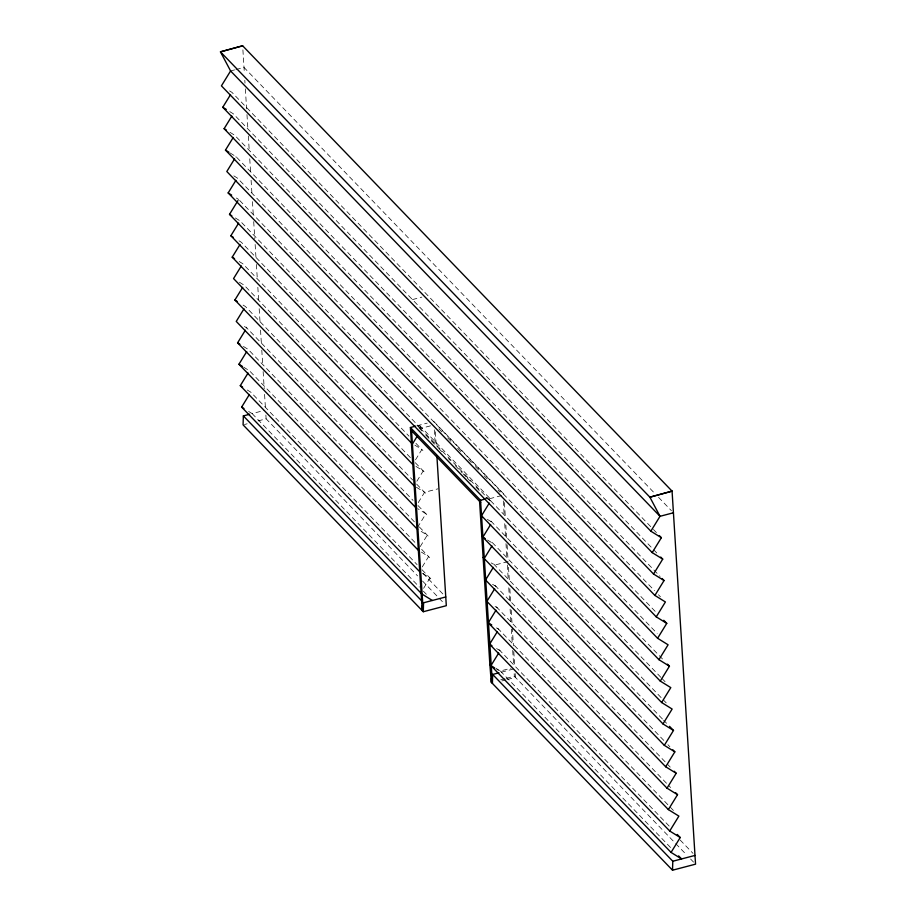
<?xml version="1.0" encoding="UTF-8"?>
<svg xmlns="http://www.w3.org/2000/svg" width="916" height="916" viewBox="0 0 916 916"><rect width="100%" height="100%" fill="white"/><g stroke="black" fill="none" stroke-linecap="round" stroke-linejoin="round"><path stroke-width="0.69" stroke-dasharray="4.58 3.44" d="M415.532 459.809L421.875 449.504L414.868 445.153M416.883 481.221L423.226 470.916L415.051 465.843M418.234 502.644L424.566 492.327L437.997 488.812M417.467 527.49L425.917 513.75L417.742 508.678M420.215 546.612L427.268 535.162L416.757 528.635M422.276 566.889L428.608 556.573L419.276 550.779M423.616 588.301L429.959 577.996L420.627 572.191M230.592 70.956L234.611 69.902M235.95 69.547L244.011 67.441L654.597 493.243M412.44 299.589L421.841 297.127M248.637 411.433L252.14 413.597L264.22 410.437M244.446 424.509L247.148 423.799M257.991 420.948L266.109 418.818L417.559 575.878M416.883 425.825L427.188 423.123M420.341 426.261L420.478 428.482L433.611 425.035M660.894 677.359L489.579 499.689L485.938 497.422L487.037 498.567L489.453 497.938L489.602 500.159L463.851 473.457M501.625 495.579L488.491 499.014L488.354 496.793M508.14 561.565L494.72 565.08L491.216 562.905M495.682 668.107L500.354 671.016L511.094 668.199M513.533 668.989L501.453 672.161L496.793 669.253M500.777 679.787L504.842 678.722M506.205 678.367L514.323 676.237L674.76 842.617M501.888 680.932L505.953 679.855M507.304 679.5L515.433 677.371L515.193 673.626M229.595 90.924L231.931 92.367L652.432 528.452M229.779 111.615L233.282 113.79L652.81 548.867M229.962 132.305L234.633 135.202L660.092 576.427M230.134 152.995L235.973 156.613L654.493 590.648M233.82 175.861L237.324 178.036L655.845 612.06M236.339 198.005L238.675 199.448M235.343 217.962L240.015 220.859L662.508 659.005M239.03 240.828L241.366 242.282L421.555 429.146L420.478 428.482M239.213 261.518L242.717 263.694L409.005 436.153M239.385 282.208L244.057 285.105L411.341 458.595M243.072 305.074L245.408 306.528L412.692 480.007M417.742 426.352L420.524 428.081M244.423 326.497L246.759 327.939L413.047 500.399M243.427 346.454L248.099 349.351L414.398 521.811M487.037 498.567L490.678 500.834M243.61 367.144L249.45 370.774L415.75 543.234M487.358 519.349L492.029 522.246M416.402 487.255L424.566 492.327M247.297 390.01L250.801 392.185L417.089 564.645M487.541 540.039L493.369 543.669M492.568 584.316L496.071 586.492M495.087 606.461L497.411 607.915M496.426 627.872L498.762 629.326M496.609 648.562L500.113 650.738M658.558 497.354L671.451 510.727M653.429 529.482L656.406 532.574M653.806 549.898L656.772 552.966M658.467 594.759L660.447 596.82M239.66 200.478L657.184 633.483M433.749 421.406L503.903 494.148M438.867 428.78L441.821 431.848M447.741 437.985L451.68 442.073M457.588 448.21L461.538 452.298M468.442 459.454L471.397 462.523M475.335 466.61L480.27 471.717M484.209 475.805L487.163 478.873M498.006 490.117L499.976 492.167M489.453 497.938L419.31 425.184L419.448 427.417L462.866 472.438M661.89 678.39L665.84 682.489M418.864 427.864L421.818 430.932M425.768 435.031L437.596 447.306M438.592 448.325L442.531 452.424M448.451 458.561L450.42 460.599M455.355 465.717L462.259 472.874M463.244 473.904L466.21 476.973M467.194 477.992L471.133 482.079M476.068 487.197L480.018 491.285M415.933 443.344L422.906 450.569M490.919 521.101L662.245 698.771M663.23 699.801L666.207 702.881M415.303 462.706L424.257 471.98M492.27 542.524L662.6 719.163M663.596 720.194L666.562 723.262M416.654 484.117L425.596 493.392M493.621 563.935L663.951 740.575M667.913 744.685L669.882 746.735M418.005 505.529L426.948 514.815M494.961 585.347L670.249 767.127M419.345 526.952L428.299 536.226M496.312 606.77L670.604 787.508M421.681 549.394L429.638 557.638M497.663 628.181L673.924 810.981M422.047 569.775L430.989 579.061M499.002 649.593L669.333 826.243M422.952 573.302L444.729 595.892M680.153 840.029L693.011 853.368M422.516 581.019L444.294 603.598M675.745 843.636L686.634 854.926M690.595 859.036L693.561 862.116M252.14 413.597L419.425 587.087M423.387 591.198L426.364 594.278M500.354 671.016L670.684 847.655M504.43 502.575L505.403 518.021M505.85 525.051L506.731 539.089M507.086 544.711L508.059 560.157M508.506 567.267L509.399 581.545M509.846 588.69L510.75 602.968M511.197 610.102L512.181 625.811M512.273 627.231L513.441 645.791M513.796 651.505L514.792 667.214M503.296 500.926L504.281 516.59M504.727 523.7L505.621 537.944M505.987 543.635L506.972 559.298M507.327 564.989L508.22 579.233M508.758 587.774L509.651 602.007M510.109 609.129L511.002 623.361M511.357 629.052L512.342 644.715M512.697 650.406L513.601 664.65M514.174 673.729L514.323 676.237M435.363 431.814L436.268 446.046M434.287 429.833L435.249 445.279M242.9 49.853L244.366 73.154M244.812 80.287L244.996 83.138M245.351 88.852L246.61 108.844M246.976 114.557L247.961 130.255M248.316 135.969L249.312 151.678M249.759 158.811L250.652 173.09M251.099 180.223L252.003 194.501M252.45 201.646L253.354 215.924M253.709 221.626L254.785 238.767M255.14 244.469L256.045 258.747M256.4 264.461L257.304 278.739M257.843 287.303L258.736 301.582M259.182 308.715L260.087 322.993M260.533 330.138L261.438 344.416M261.793 350.118L262.778 365.827M263.144 371.541L264.22 388.67M264.575 394.384L265.56 410.082M265.88 415.074L266.109 418.818M235.973 156.613L236.019 157.209M246.702 327.115L246.77 328.214"/><path stroke-width="1.37" d="M249.633 414.261L243.358 415.91L243.084 424.864L423.284 611.728L446.31 605.694L436.886 456.019M422.413 605.545L422.253 610.663L410.402 427.52L415.589 426.158M423.558 602.774L423.284 611.728L411.57 430.818M673.432 512.777L660.012 516.303L230.592 70.956L220.458 51.846L242.648 45.8L672.069 491.136L695.542 864.166L672.516 870.2L491.297 682.271L491.411 678.435M672.516 870.2L672.791 861.246L492.671 674.462L492.407 683.416L480.545 500.273L410.402 427.52M230.592 70.956L221.432 85.852L650.852 531.188L661.363 537.715L652.203 552.611L662.715 559.126L653.555 574.023L664.054 580.549L654.894 595.434L665.405 601.961L656.245 616.857L666.756 623.372L657.596 638.269L668.096 644.795L658.936 659.68L669.447 666.207L660.287 681.103L670.798 687.618L661.638 702.515L672.138 709.041L662.978 723.926L673.489 730.453L664.329 745.349L674.84 751.864L665.68 766.761L676.18 773.287L667.02 788.172L677.531 794.699L668.371 809.595L678.882 816.11L669.722 831.007L680.222 837.533L671.062 852.418L681.573 858.945L678.607 855.865M652.203 552.611L222.771 107.264L230.523 94.669M653.555 574.023L224.122 128.687L231.874 116.08M654.894 595.434L225.473 150.098L233.225 137.492M234.565 158.915L226.813 171.51L656.245 616.857M657.596 638.269L228.164 192.933L235.916 180.326M658.936 659.68L229.515 214.344L237.965 200.593M660.287 681.103L230.855 235.756L238.607 223.161M417.33 436.027L412.395 444.042L232.206 257.178L239.958 244.572M241.309 265.983L233.557 278.59L412.715 464.389M414.066 485.812L234.897 300.001L242.648 287.406M243.999 308.818L236.248 321.424L416.436 508.288M416.757 528.635L237.599 342.836L245.351 330.229M418.108 550.058L238.939 364.247L246.69 351.652M419.459 571.47L240.29 385.67L248.041 373.064M432.341 600.472L421.829 593.957L241.641 407.082L249.392 394.475M489.27 503.124L481.518 515.731L661.638 702.515M490.621 524.536L482.869 537.142L485.205 538.597M484.209 558.554L491.961 545.959M493.312 567.37L485.56 579.977L665.68 766.761M494.663 588.782L486.911 601.388L667.02 788.172M668.371 809.595L488.262 622.8L496.003 610.205M669.722 831.007L489.602 644.223L497.354 631.616M498.705 653.028L490.953 665.634L494.457 667.81M650.852 531.188L660.012 516.303L649.891 497.182L220.458 51.846L242.648 45.8M480.545 500.273L485.743 498.911M445.76 596.957L422.574 603.037L421.543 601.961M491.571 673.317L490.587 673.569L491.697 674.714L498.945 672.813M672.791 861.246L694.992 855.43M222.771 107.264L226.275 109.439M224.122 128.687L226.458 130.129M225.473 150.098L228.977 152.274M228.164 192.933L231.668 195.097M229.515 214.344L231.851 215.787M230.855 235.756L233.191 237.21M232.206 257.178L234.542 258.621M234.897 300.001L237.233 301.456M237.599 342.836L239.935 344.279M238.939 364.247L242.442 366.423M240.29 385.67L242.626 387.113M241.641 407.082L243.977 408.536M488.262 622.8L491.755 624.975M489.602 644.223L491.938 645.665M659.383 535.654L661.363 537.715M660.734 557.077L662.715 559.126M662.073 578.488L664.054 580.549M663.779 620.292L666.756 623.372M667.466 664.146L669.447 666.207M410.54 429.753L480.682 502.495M669.527 726.342L673.489 730.453M481.759 535.997L662.978 723.926M672.859 749.815L674.84 751.864M483.11 557.409L664.329 745.349M674.199 771.226L676.18 773.287M675.55 792.649L677.531 794.699M677.256 834.453L680.222 837.533M479.583 501.35L489.854 664.489L671.062 852.418M243.358 415.91L421.532 600.678M489.854 664.489L491.297 682.271M672.069 491.136L649.891 497.182L672.069 491.136"/></g></svg>
